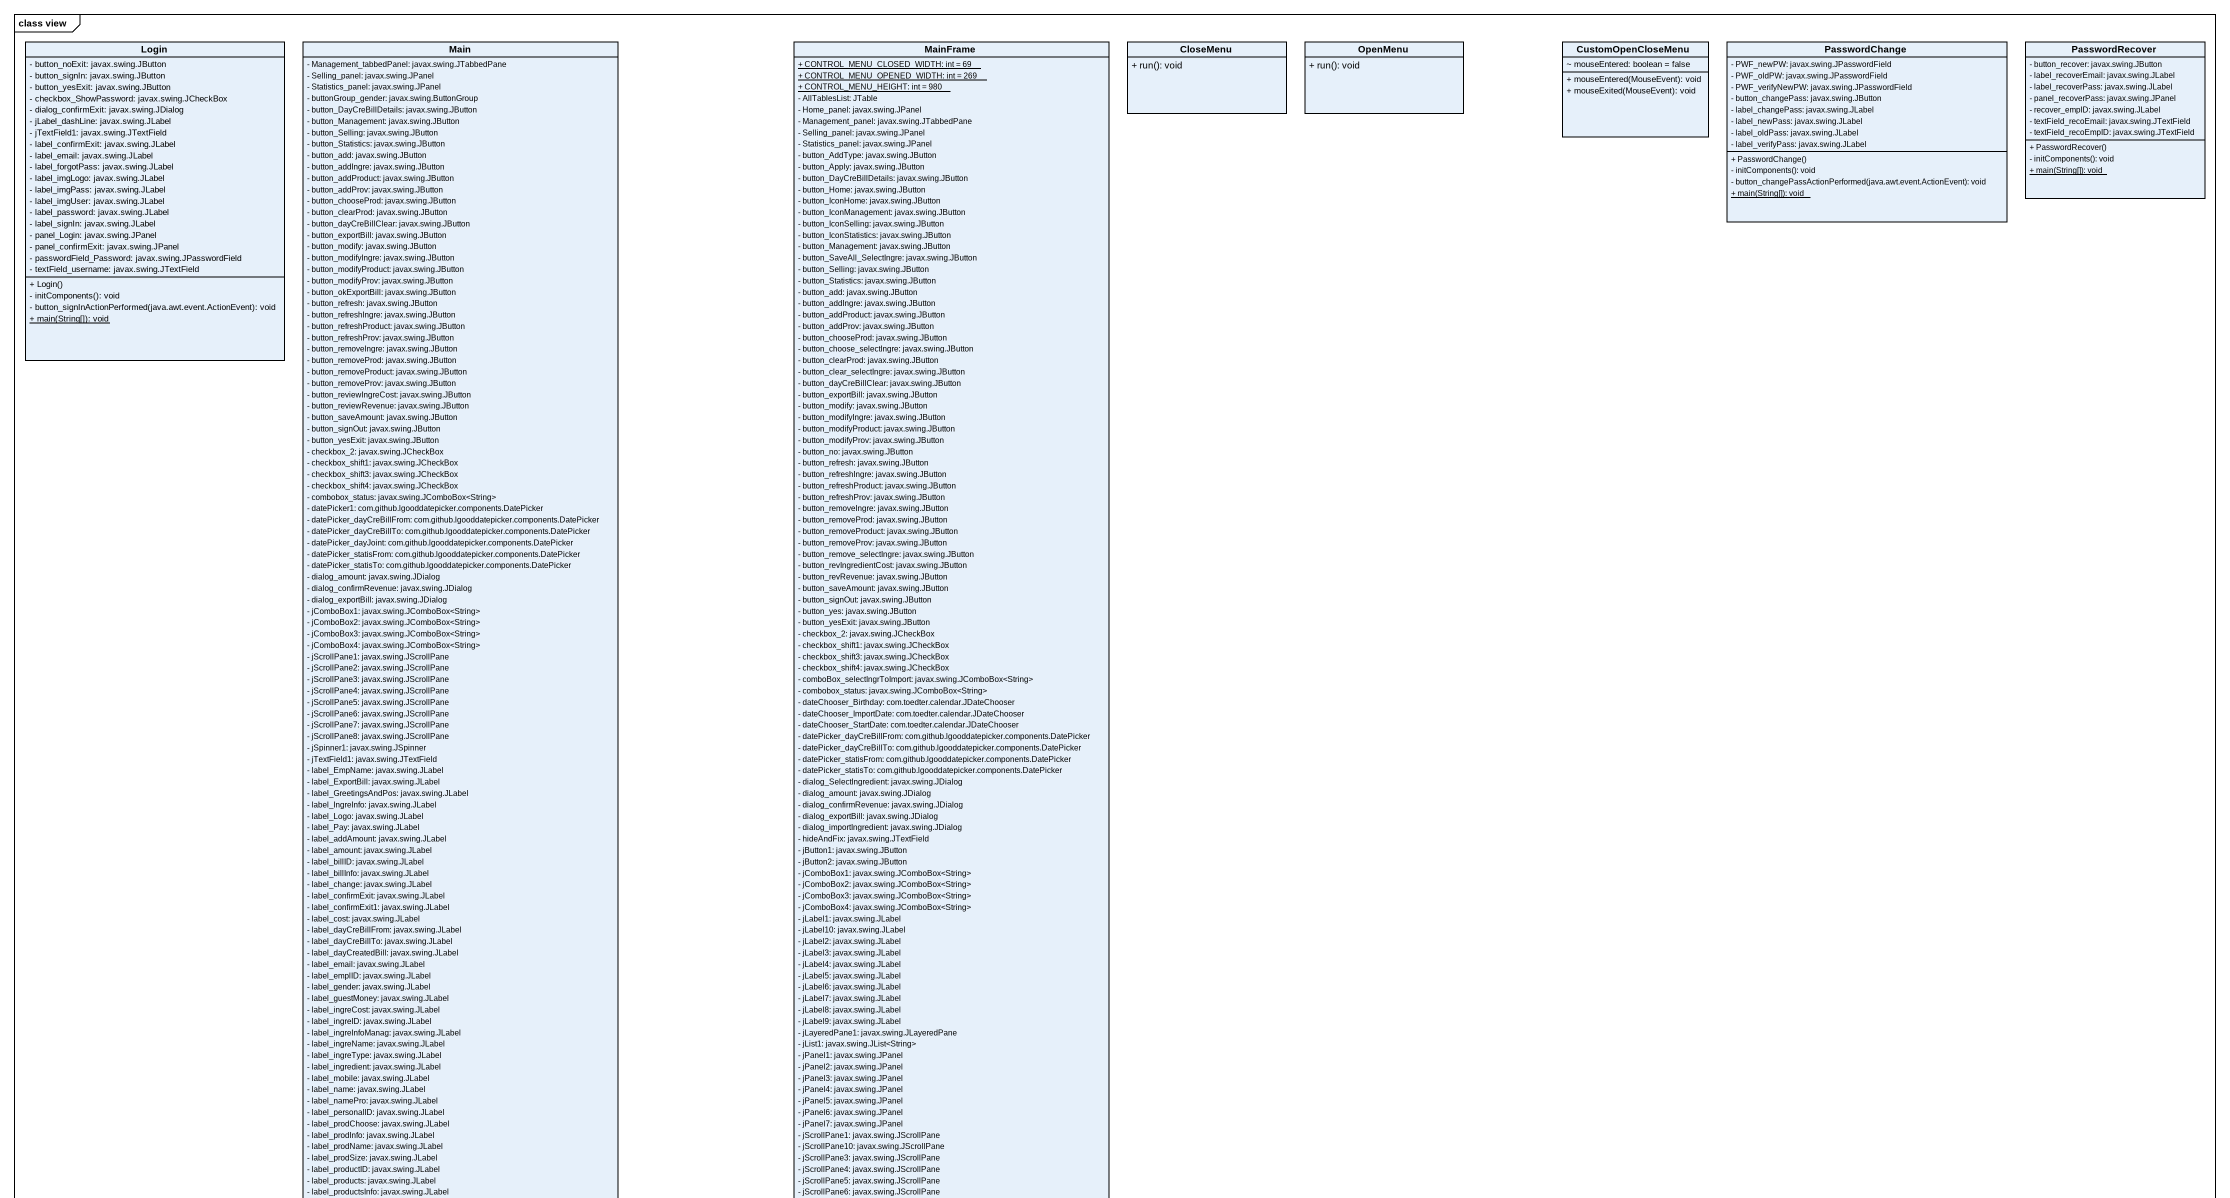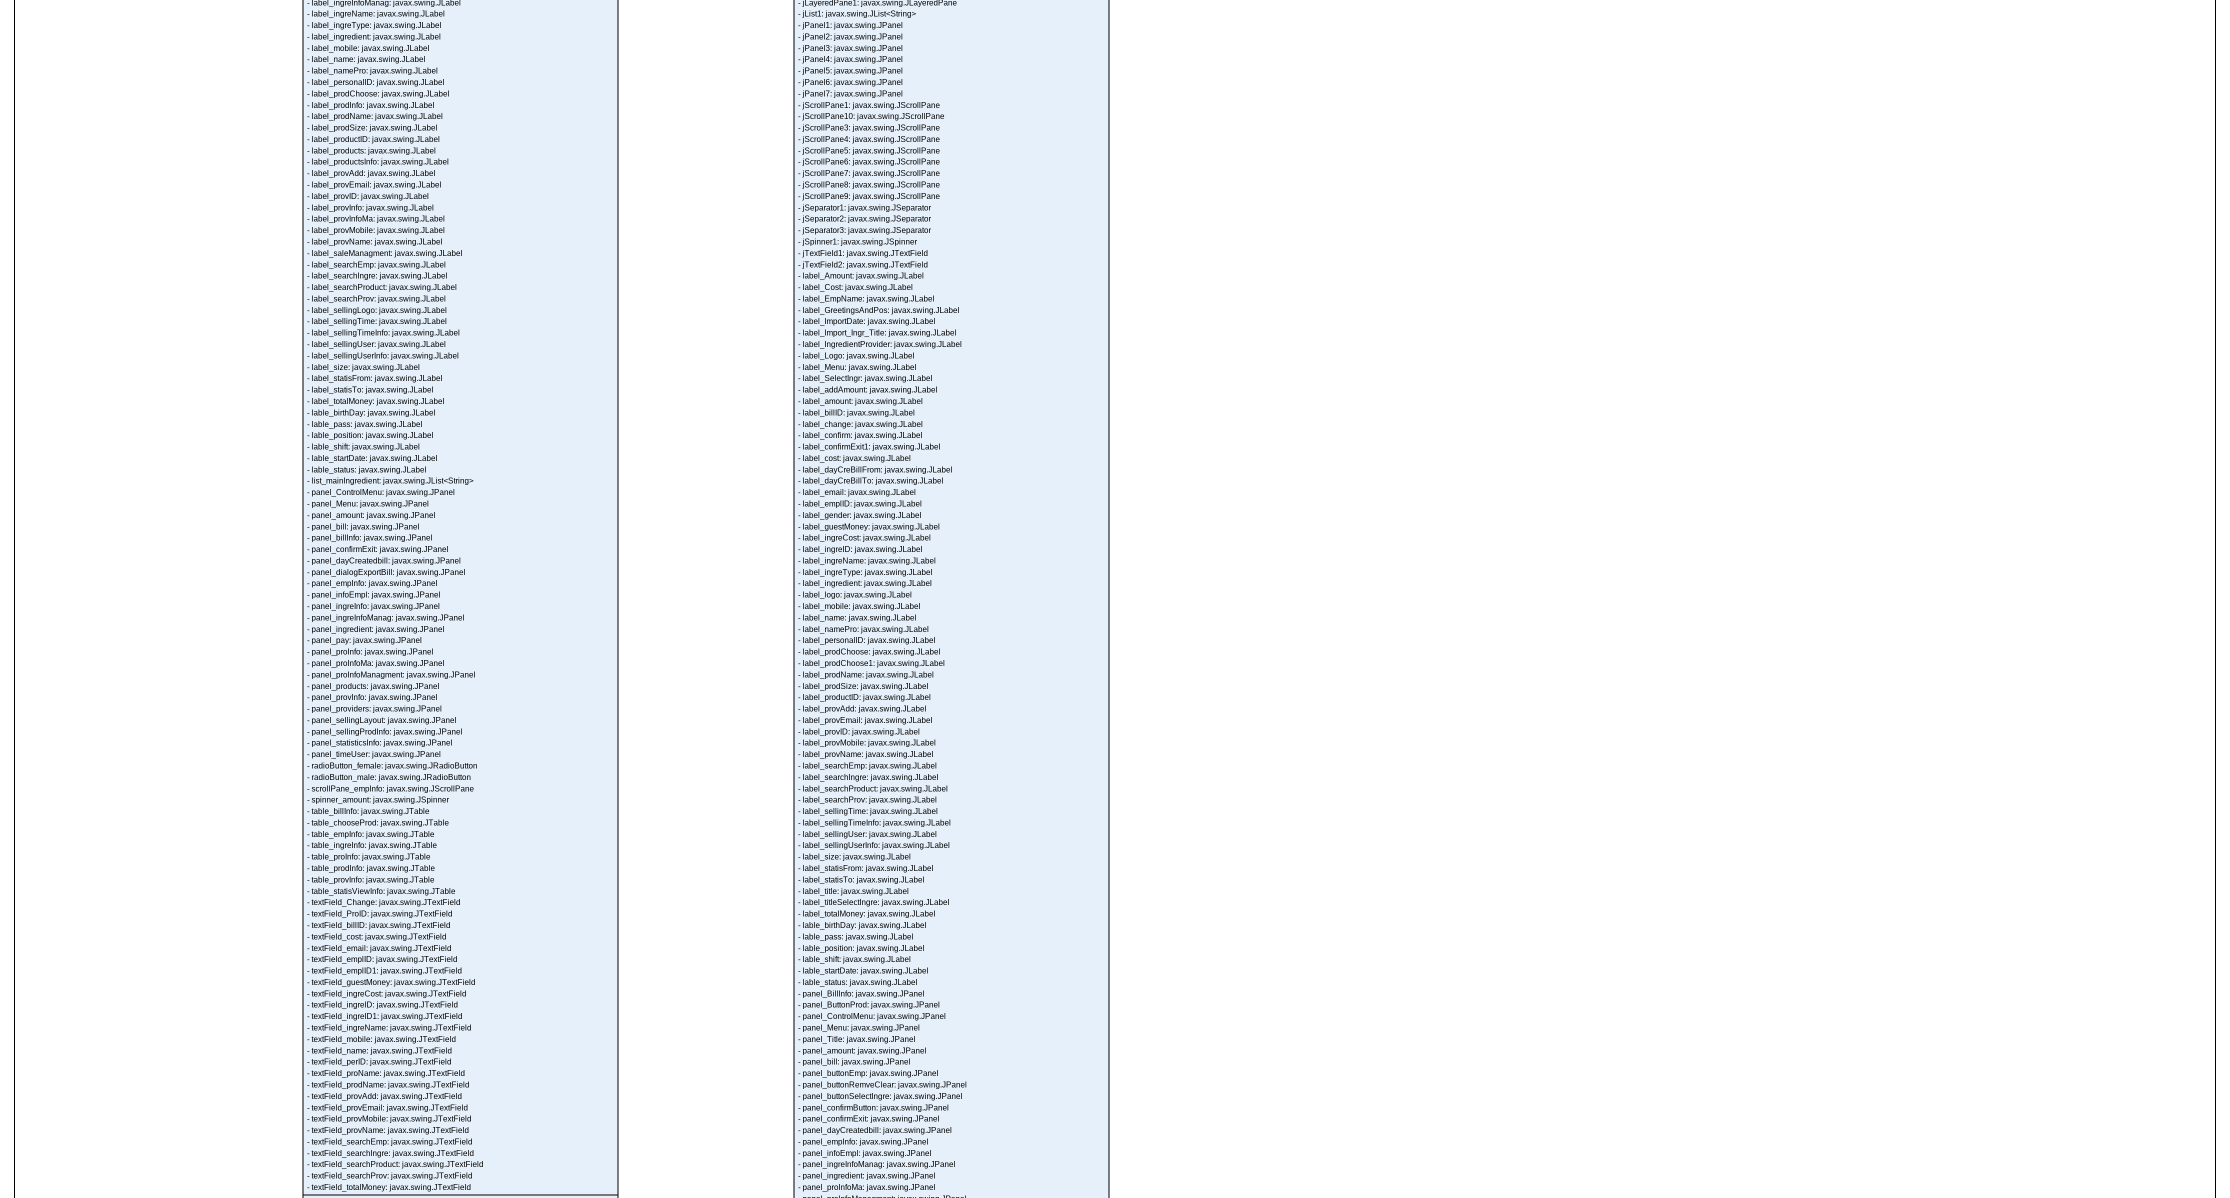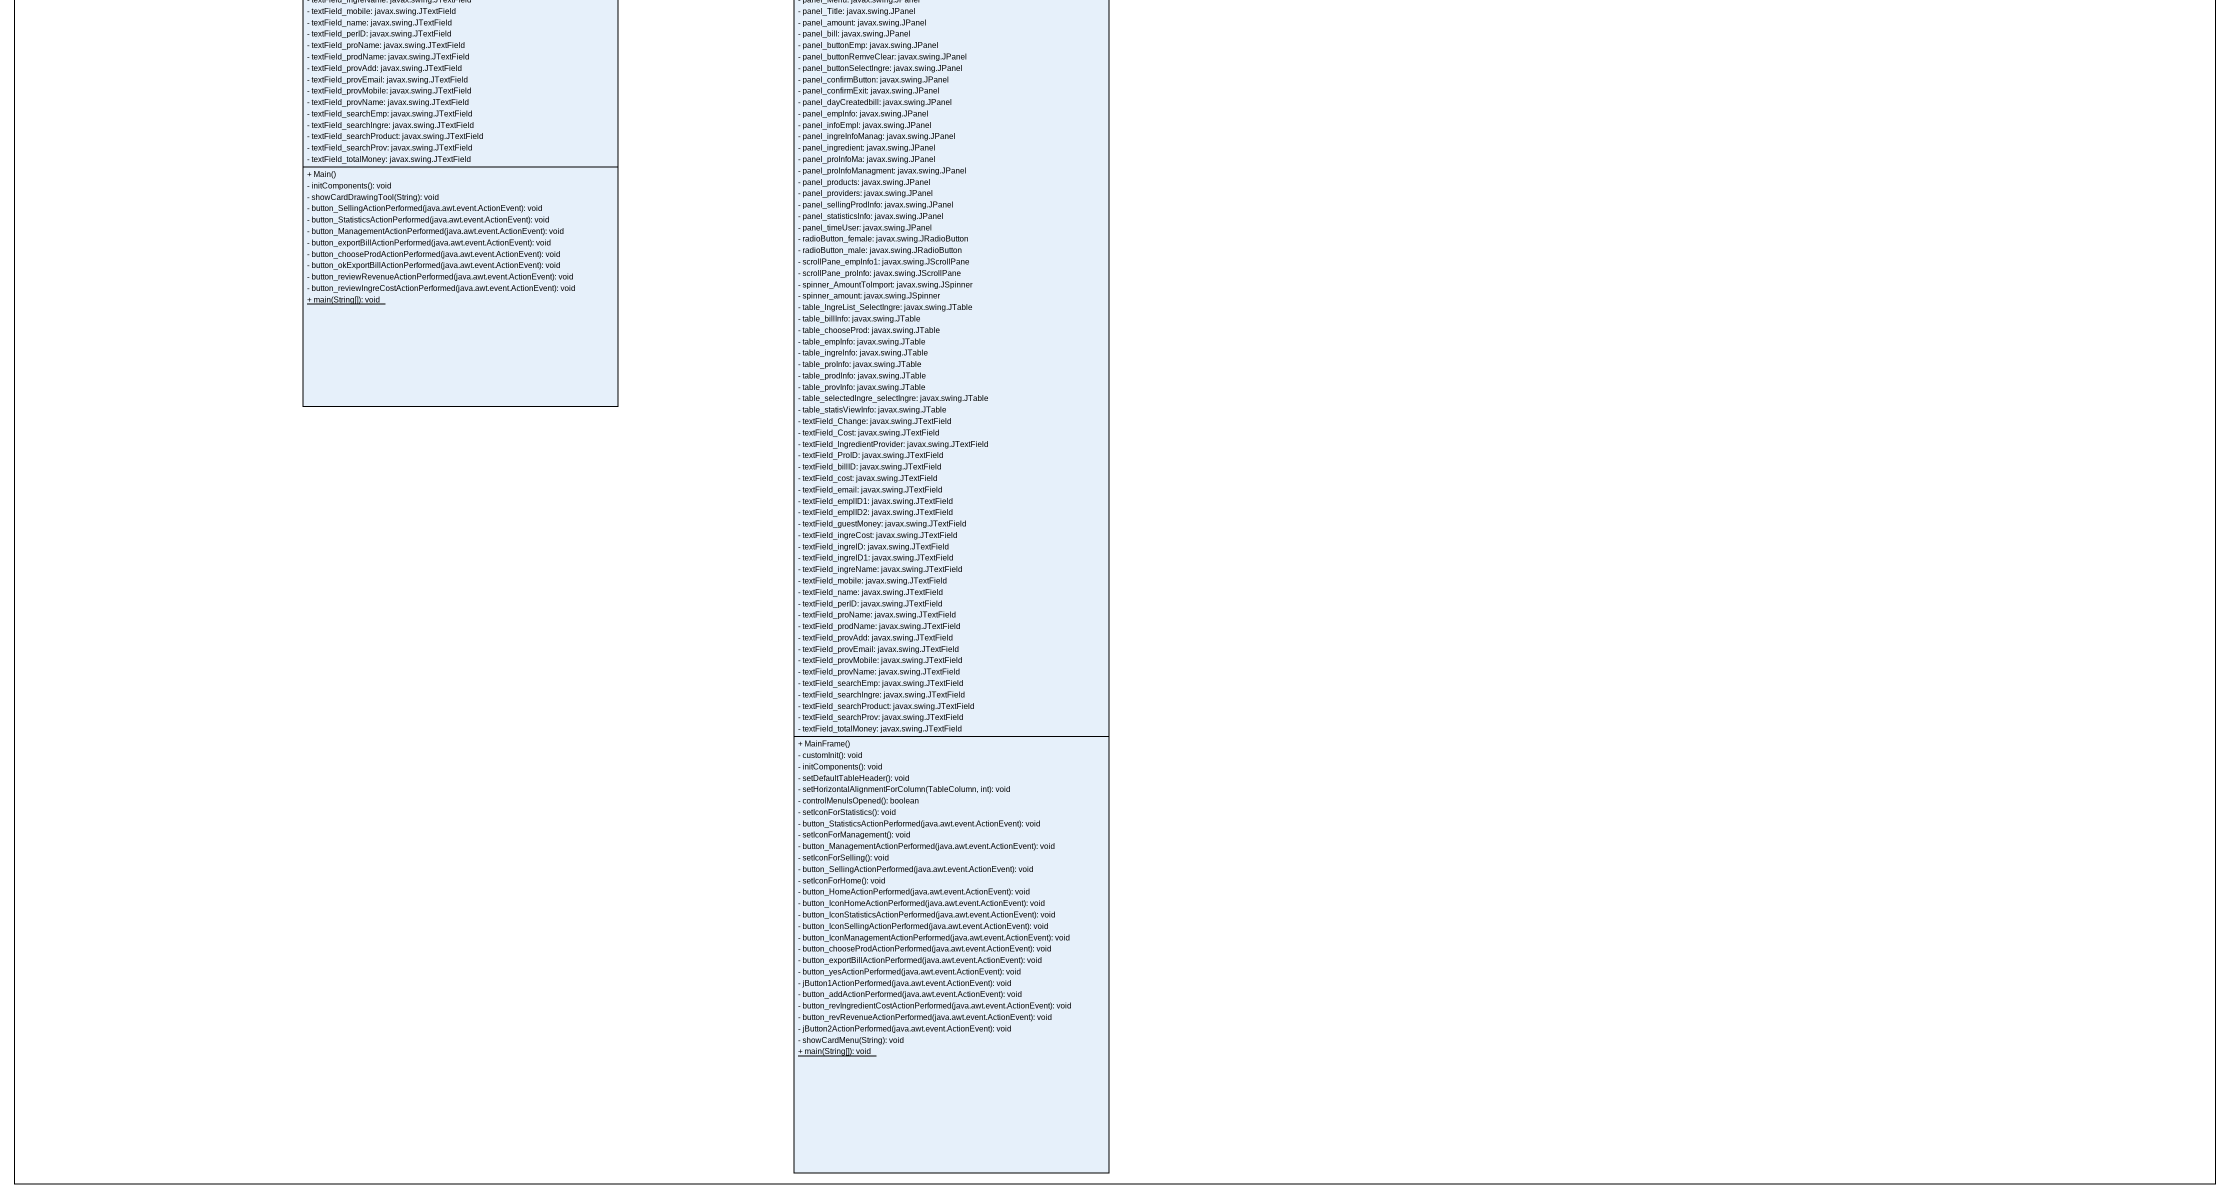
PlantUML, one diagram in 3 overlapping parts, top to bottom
@startuml
mainframe class view
hide circle
hide empty members
skinparam classAttributeIconSize 0
class Login {
  - button_noExit: javax.swing.JButton
  - button_signIn: javax.swing.JButton
  - button_yesExit: javax.swing.JButton
  - checkbox_ShowPassword: javax.swing.JCheckBox
  - dialog_confirmExit: javax.swing.JDialog
  - jLabel_dashLine: javax.swing.JLabel
  - jTextField1: javax.swing.JTextField
  - label_confirmExit: javax.swing.JLabel
  - label_email: javax.swing.JLabel
  - label_forgotPass: javax.swing.JLabel
  - label_imgLogo: javax.swing.JLabel
  - label_imgPass: javax.swing.JLabel
  - label_imgUser: javax.swing.JLabel
  - label_password: javax.swing.JLabel
  - label_signIn: javax.swing.JLabel
  - panel_Login: javax.swing.JPanel
  - panel_confirmExit: javax.swing.JPanel
  - passwordField_Password: javax.swing.JPasswordField
  - textField_username: javax.swing.JTextField
  + Login()
  - initComponents(): void
  - button_signInActionPerformed(java.awt.event.ActionEvent): void
  {static} + main(String[]): void
}
class Main {
  - Management_tabbedPanel: javax.swing.JTabbedPane
  - Selling_panel: javax.swing.JPanel
  - Statistics_panel: javax.swing.JPanel
  - buttonGroup_gender: javax.swing.ButtonGroup
  - button_DayCreBillDetails: javax.swing.JButton
  - button_Management: javax.swing.JButton
  - button_Selling: javax.swing.JButton
  - button_Statistics: javax.swing.JButton
  - button_add: javax.swing.JButton
  - button_addIngre: javax.swing.JButton
  - button_addProduct: javax.swing.JButton
  - button_addProv: javax.swing.JButton
  - button_chooseProd: javax.swing.JButton
  - button_clearProd: javax.swing.JButton
  - button_dayCreBillClear: javax.swing.JButton
  - button_exportBill: javax.swing.JButton
  - button_modify: javax.swing.JButton
  - button_modifyIngre: javax.swing.JButton
  - button_modifyProduct: javax.swing.JButton
  - button_modifyProv: javax.swing.JButton
  - button_okExportBill: javax.swing.JButton
  - button_refresh: javax.swing.JButton
  - button_refreshIngre: javax.swing.JButton
  - button_refreshProduct: javax.swing.JButton
  - button_refreshProv: javax.swing.JButton
  - button_removeIngre: javax.swing.JButton
  - button_removeProd: javax.swing.JButton
  - button_removeProduct: javax.swing.JButton
  - button_removeProv: javax.swing.JButton
  - button_reviewIngreCost: javax.swing.JButton
  - button_reviewRevenue: javax.swing.JButton
  - button_saveAmount: javax.swing.JButton
  - button_signOut: javax.swing.JButton
  - button_yesExit: javax.swing.JButton
  - checkbox_2: javax.swing.JCheckBox
  - checkbox_shift1: javax.swing.JCheckBox
  - checkbox_shift3: javax.swing.JCheckBox
  - checkbox_shift4: javax.swing.JCheckBox
  - combobox_status: javax.swing.JComboBox<String>
  - datePicker1: com.github.lgooddatepicker.components.DatePicker
  - datePicker_dayCreBillFrom: com.github.lgooddatepicker.components.DatePicker
  - datePicker_dayCreBillTo: com.github.lgooddatepicker.components.DatePicker
  - datePicker_dayJoint: com.github.lgooddatepicker.components.DatePicker
  - datePicker_statisFrom: com.github.lgooddatepicker.components.DatePicker
  - datePicker_statisTo: com.github.lgooddatepicker.components.DatePicker
  - dialog_amount: javax.swing.JDialog
  - dialog_confirmRevenue: javax.swing.JDialog
  - dialog_exportBill: javax.swing.JDialog
  - jComboBox1: javax.swing.JComboBox<String>
  - jComboBox2: javax.swing.JComboBox<String>
  - jComboBox3: javax.swing.JComboBox<String>
  - jComboBox4: javax.swing.JComboBox<String>
  - jScrollPane1: javax.swing.JScrollPane
  - jScrollPane2: javax.swing.JScrollPane
  - jScrollPane3: javax.swing.JScrollPane
  - jScrollPane4: javax.swing.JScrollPane
  - jScrollPane5: javax.swing.JScrollPane
  - jScrollPane6: javax.swing.JScrollPane
  - jScrollPane7: javax.swing.JScrollPane
  - jScrollPane8: javax.swing.JScrollPane
  - jSpinner1: javax.swing.JSpinner
  - jTextField1: javax.swing.JTextField
  - label_EmpName: javax.swing.JLabel
  - label_ExportBill: javax.swing.JLabel
  - label_GreetingsAndPos: javax.swing.JLabel
  - label_IngreInfo: javax.swing.JLabel
  - label_Logo: javax.swing.JLabel
  - label_Pay: javax.swing.JLabel
  - label_addAmount: javax.swing.JLabel
  - label_amount: javax.swing.JLabel
  - label_billID: javax.swing.JLabel
  - label_billInfo: javax.swing.JLabel
  - label_change: javax.swing.JLabel
  - label_confirmExit: javax.swing.JLabel
  - label_confirmExit1: javax.swing.JLabel
  - label_cost: javax.swing.JLabel
  - label_dayCreBillFrom: javax.swing.JLabel
  - label_dayCreBillTo: javax.swing.JLabel
  - label_dayCreatedBill: javax.swing.JLabel
  - label_email: javax.swing.JLabel
  - label_emplID: javax.swing.JLabel
  - label_gender: javax.swing.JLabel
  - label_guestMoney: javax.swing.JLabel
  - label_ingreCost: javax.swing.JLabel
  - label_ingreID: javax.swing.JLabel
  - label_ingreInfoManag: javax.swing.JLabel
  - label_ingreName: javax.swing.JLabel
  - label_ingreType: javax.swing.JLabel
  - label_ingredient: javax.swing.JLabel
  - label_mobile: javax.swing.JLabel
  - label_name: javax.swing.JLabel
  - label_namePro: javax.swing.JLabel
  - label_personalID: javax.swing.JLabel
  - label_prodChoose: javax.swing.JLabel
  - label_prodInfo: javax.swing.JLabel
  - label_prodName: javax.swing.JLabel
  - label_prodSize: javax.swing.JLabel
  - label_productID: javax.swing.JLabel
  - label_products: javax.swing.JLabel
  - label_productsInfo: javax.swing.JLabel
  - label_provAdd: javax.swing.JLabel
  - label_provEmail: javax.swing.JLabel
  - label_provID: javax.swing.JLabel
  - label_provInfo: javax.swing.JLabel
  - label_provInfoMa: javax.swing.JLabel
  - label_provMobile: javax.swing.JLabel
  - label_provName: javax.swing.JLabel
  - label_saleManagment: javax.swing.JLabel
  - label_searchEmp: javax.swing.JLabel
  - label_searchIngre: javax.swing.JLabel
  - label_searchProduct: javax.swing.JLabel
  - label_searchProv: javax.swing.JLabel
  - label_sellingLogo: javax.swing.JLabel
  - label_sellingTime: javax.swing.JLabel
  - label_sellingTimeInfo: javax.swing.JLabel
  - label_sellingUser: javax.swing.JLabel
  - label_sellingUserInfo: javax.swing.JLabel
  - label_size: javax.swing.JLabel
  - label_statisFrom: javax.swing.JLabel
  - label_statisTo: javax.swing.JLabel
  - label_totalMoney: javax.swing.JLabel
  - lable_birthDay: javax.swing.JLabel
  - lable_pass: javax.swing.JLabel
  - lable_position: javax.swing.JLabel
  - lable_shift: javax.swing.JLabel
  - lable_startDate: javax.swing.JLabel
  - lable_status: javax.swing.JLabel
  - list_mainIngredient: javax.swing.JList<String>
  - panel_ControlMenu: javax.swing.JPanel
  - panel_Menu: javax.swing.JPanel
  - panel_amount: javax.swing.JPanel
  - panel_bill: javax.swing.JPanel
  - panel_billInfo: javax.swing.JPanel
  - panel_confirmExit: javax.swing.JPanel
  - panel_dayCreatedbill: javax.swing.JPanel
  - panel_dialogExportBill: javax.swing.JPanel
  - panel_empInfo: javax.swing.JPanel
  - panel_infoEmpl: javax.swing.JPanel
  - panel_ingreInfo: javax.swing.JPanel
  - panel_ingreInfoManag: javax.swing.JPanel
  - panel_ingredient: javax.swing.JPanel
  - panel_pay: javax.swing.JPanel
  - panel_proInfo: javax.swing.JPanel
  - panel_proInfoMa: javax.swing.JPanel
  - panel_proInfoManagment: javax.swing.JPanel
  - panel_products: javax.swing.JPanel
  - panel_provInfo: javax.swing.JPanel
  - panel_providers: javax.swing.JPanel
  - panel_sellingLayout: javax.swing.JPanel
  - panel_sellingProdInfo: javax.swing.JPanel
  - panel_statisticsInfo: javax.swing.JPanel
  - panel_timeUser: javax.swing.JPanel
  - radioButton_female: javax.swing.JRadioButton
  - radioButton_male: javax.swing.JRadioButton
  - scrollPane_empInfo: javax.swing.JScrollPane
  - spinner_amount: javax.swing.JSpinner
  - table_billInfo: javax.swing.JTable
  - table_chooseProd: javax.swing.JTable
  - table_empInfo: javax.swing.JTable
  - table_ingreInfo: javax.swing.JTable
  - table_proInfo: javax.swing.JTable
  - table_prodInfo: javax.swing.JTable
  - table_provInfo: javax.swing.JTable
  - table_statisViewInfo: javax.swing.JTable
  - textField_Change: javax.swing.JTextField
  - textField_ProID: javax.swing.JTextField
  - textField_billID: javax.swing.JTextField
  - textField_cost: javax.swing.JTextField
  - textField_email: javax.swing.JTextField
  - textField_emplID: javax.swing.JTextField
  - textField_emplID1: javax.swing.JTextField
  - textField_guestMoney: javax.swing.JTextField
  - textField_ingreCost: javax.swing.JTextField
  - textField_ingreID: javax.swing.JTextField
  - textField_ingreID1: javax.swing.JTextField
  - textField_ingreName: javax.swing.JTextField
  - textField_mobile: javax.swing.JTextField
  - textField_name: javax.swing.JTextField
  - textField_perID: javax.swing.JTextField
  - textField_proName: javax.swing.JTextField
  - textField_prodName: javax.swing.JTextField
  - textField_provAdd: javax.swing.JTextField
  - textField_provEmail: javax.swing.JTextField
  - textField_provMobile: javax.swing.JTextField
  - textField_provName: javax.swing.JTextField
  - textField_searchEmp: javax.swing.JTextField
  - textField_searchIngre: javax.swing.JTextField
  - textField_searchProduct: javax.swing.JTextField
  - textField_searchProv: javax.swing.JTextField
  - textField_totalMoney: javax.swing.JTextField
  + Main()
  - initComponents(): void
  - showCardDrawingTool(String): void
  - button_SellingActionPerformed(java.awt.event.ActionEvent): void
  - button_StatisticsActionPerformed(java.awt.event.ActionEvent): void
  - button_ManagementActionPerformed(java.awt.event.ActionEvent): void
  - button_exportBillActionPerformed(java.awt.event.ActionEvent): void
  - button_chooseProdActionPerformed(java.awt.event.ActionEvent): void
  - button_okExportBillActionPerformed(java.awt.event.ActionEvent): void
  - button_reviewRevenueActionPerformed(java.awt.event.ActionEvent): void
  - button_reviewIngreCostActionPerformed(java.awt.event.ActionEvent): void
  {static} + main(String[]): void
}
class "MainFrame" as MainFrame_ {
  {static} + CONTROL_MENU_CLOSED_WIDTH: int = 69
  {static} + CONTROL_MENU_OPENED_WIDTH: int = 269
  {static} + CONTROL_MENU_HEIGHT: int = 980
  - AllTablesList: JTable
  - Home_panel: javax.swing.JPanel
  - Management_panel: javax.swing.JTabbedPane
  - Selling_panel: javax.swing.JPanel
  - Statistics_panel: javax.swing.JPanel
  - button_AddType: javax.swing.JButton
  - button_Apply: javax.swing.JButton
  - button_DayCreBillDetails: javax.swing.JButton
  - button_Home: javax.swing.JButton
  - button_IconHome: javax.swing.JButton
  - button_IconManagement: javax.swing.JButton
  - button_IconSelling: javax.swing.JButton
  - button_IconStatistics: javax.swing.JButton
  - button_Management: javax.swing.JButton
  - button_SaveAll_SelectIngre: javax.swing.JButton
  - button_Selling: javax.swing.JButton
  - button_Statistics: javax.swing.JButton
  - button_add: javax.swing.JButton
  - button_addIngre: javax.swing.JButton
  - button_addProduct: javax.swing.JButton
  - button_addProv: javax.swing.JButton
  - button_chooseProd: javax.swing.JButton
  - button_choose_selectIngre: javax.swing.JButton
  - button_clearProd: javax.swing.JButton
  - button_clear_selectIngre: javax.swing.JButton
  - button_dayCreBillClear: javax.swing.JButton
  - button_exportBill: javax.swing.JButton
  - button_modify: javax.swing.JButton
  - button_modifyIngre: javax.swing.JButton
  - button_modifyProduct: javax.swing.JButton
  - button_modifyProv: javax.swing.JButton
  - button_no: javax.swing.JButton
  - button_refresh: javax.swing.JButton
  - button_refreshIngre: javax.swing.JButton
  - button_refreshProduct: javax.swing.JButton
  - button_refreshProv: javax.swing.JButton
  - button_removeIngre: javax.swing.JButton
  - button_removeProd: javax.swing.JButton
  - button_removeProduct: javax.swing.JButton
  - button_removeProv: javax.swing.JButton
  - button_remove_selectIngre: javax.swing.JButton
  - button_revIngredientCost: javax.swing.JButton
  - button_revRevenue: javax.swing.JButton
  - button_saveAmount: javax.swing.JButton
  - button_signOut: javax.swing.JButton
  - button_yes: javax.swing.JButton
  - button_yesExit: javax.swing.JButton
  - checkbox_2: javax.swing.JCheckBox
  - checkbox_shift1: javax.swing.JCheckBox
  - checkbox_shift3: javax.swing.JCheckBox
  - checkbox_shift4: javax.swing.JCheckBox
  - comboBox_selectIngrToImport: javax.swing.JComboBox<String>
  - combobox_status: javax.swing.JComboBox<String>
  - dateChooser_Birthday: com.toedter.calendar.JDateChooser
  - dateChooser_ImportDate: com.toedter.calendar.JDateChooser
  - dateChooser_StartDate: com.toedter.calendar.JDateChooser
  - datePicker_dayCreBillFrom: com.github.lgooddatepicker.components.DatePicker
  - datePicker_dayCreBillTo: com.github.lgooddatepicker.components.DatePicker
  - datePicker_statisFrom: com.github.lgooddatepicker.components.DatePicker
  - datePicker_statisTo: com.github.lgooddatepicker.components.DatePicker
  - dialog_SelectIngredient: javax.swing.JDialog
  - dialog_amount: javax.swing.JDialog
  - dialog_confirmRevenue: javax.swing.JDialog
  - dialog_exportBill: javax.swing.JDialog
  - dialog_importIngredient: javax.swing.JDialog
  - hideAndFix: javax.swing.JTextField
  - jButton1: javax.swing.JButton
  - jButton2: javax.swing.JButton
  - jComboBox1: javax.swing.JComboBox<String>
  - jComboBox2: javax.swing.JComboBox<String>
  - jComboBox3: javax.swing.JComboBox<String>
  - jComboBox4: javax.swing.JComboBox<String>
  - jLabel1: javax.swing.JLabel
  - jLabel10: javax.swing.JLabel
  - jLabel2: javax.swing.JLabel
  - jLabel3: javax.swing.JLabel
  - jLabel4: javax.swing.JLabel
  - jLabel5: javax.swing.JLabel
  - jLabel6: javax.swing.JLabel
  - jLabel7: javax.swing.JLabel
  - jLabel8: javax.swing.JLabel
  - jLabel9: javax.swing.JLabel
  - jLayeredPane1: javax.swing.JLayeredPane
  - jList1: javax.swing.JList<String>
  - jPanel1: javax.swing.JPanel
  - jPanel2: javax.swing.JPanel
  - jPanel3: javax.swing.JPanel
  - jPanel4: javax.swing.JPanel
  - jPanel5: javax.swing.JPanel
  - jPanel6: javax.swing.JPanel
  - jPanel7: javax.swing.JPanel
  - jScrollPane1: javax.swing.JScrollPane
  - jScrollPane10: javax.swing.JScrollPane
  - jScrollPane3: javax.swing.JScrollPane
  - jScrollPane4: javax.swing.JScrollPane
  - jScrollPane5: javax.swing.JScrollPane
  - jScrollPane6: javax.swing.JScrollPane
  - jScrollPane7: javax.swing.JScrollPane
  - jScrollPane8: javax.swing.JScrollPane
  - jScrollPane9: javax.swing.JScrollPane
  - jSeparator1: javax.swing.JSeparator
  - jSeparator2: javax.swing.JSeparator
  - jSeparator3: javax.swing.JSeparator
  - jSpinner1: javax.swing.JSpinner
  - jTextField1: javax.swing.JTextField
  - jTextField2: javax.swing.JTextField
  - label_Amount: javax.swing.JLabel
  - label_Cost: javax.swing.JLabel
  - label_EmpName: javax.swing.JLabel
  - label_GreetingsAndPos: javax.swing.JLabel
  - label_ImportDate: javax.swing.JLabel
  - label_Import_Ingr_Title: javax.swing.JLabel
  - label_IngredientProvider: javax.swing.JLabel
  - label_Logo: javax.swing.JLabel
  - label_Menu: javax.swing.JLabel
  - label_SelectIngr: javax.swing.JLabel
  - label_addAmount: javax.swing.JLabel
  - label_amount: javax.swing.JLabel
  - label_billID: javax.swing.JLabel
  - label_change: javax.swing.JLabel
  - label_confirm: javax.swing.JLabel
  - label_confirmExit1: javax.swing.JLabel
  - label_cost: javax.swing.JLabel
  - label_dayCreBillFrom: javax.swing.JLabel
  - label_dayCreBillTo: javax.swing.JLabel
  - label_email: javax.swing.JLabel
  - label_emplID: javax.swing.JLabel
  - label_gender: javax.swing.JLabel
  - label_guestMoney: javax.swing.JLabel
  - label_ingreCost: javax.swing.JLabel
  - label_ingreID: javax.swing.JLabel
  - label_ingreName: javax.swing.JLabel
  - label_ingreType: javax.swing.JLabel
  - label_ingredient: javax.swing.JLabel
  - label_logo: javax.swing.JLabel
  - label_mobile: javax.swing.JLabel
  - label_name: javax.swing.JLabel
  - label_namePro: javax.swing.JLabel
  - label_personalID: javax.swing.JLabel
  - label_prodChoose: javax.swing.JLabel
  - label_prodChoose1: javax.swing.JLabel
  - label_prodName: javax.swing.JLabel
  - label_prodSize: javax.swing.JLabel
  - label_productID: javax.swing.JLabel
  - label_provAdd: javax.swing.JLabel
  - label_provEmail: javax.swing.JLabel
  - label_provID: javax.swing.JLabel
  - label_provMobile: javax.swing.JLabel
  - label_provName: javax.swing.JLabel
  - label_searchEmp: javax.swing.JLabel
  - label_searchIngre: javax.swing.JLabel
  - label_searchProduct: javax.swing.JLabel
  - label_searchProv: javax.swing.JLabel
  - label_sellingTime: javax.swing.JLabel
  - label_sellingTimeInfo: javax.swing.JLabel
  - label_sellingUser: javax.swing.JLabel
  - label_sellingUserInfo: javax.swing.JLabel
  - label_size: javax.swing.JLabel
  - label_statisFrom: javax.swing.JLabel
  - label_statisTo: javax.swing.JLabel
  - label_title: javax.swing.JLabel
  - label_titleSelectIngre: javax.swing.JLabel
  - label_totalMoney: javax.swing.JLabel
  - lable_birthDay: javax.swing.JLabel
  - lable_pass: javax.swing.JLabel
  - lable_position: javax.swing.JLabel
  - lable_shift: javax.swing.JLabel
  - lable_startDate: javax.swing.JLabel
  - lable_status: javax.swing.JLabel
  - panel_BillInfo: javax.swing.JPanel
  - panel_ButtonProd: javax.swing.JPanel
  - panel_ControlMenu: javax.swing.JPanel
  - panel_Menu: javax.swing.JPanel
  - panel_Title: javax.swing.JPanel
  - panel_amount: javax.swing.JPanel
  - panel_bill: javax.swing.JPanel
  - panel_buttonEmp: javax.swing.JPanel
  - panel_buttonRemveClear: javax.swing.JPanel
  - panel_buttonSelectIngre: javax.swing.JPanel
  - panel_confirmButton: javax.swing.JPanel
  - panel_confirmExit: javax.swing.JPanel
  - panel_dayCreatedbill: javax.swing.JPanel
  - panel_empInfo: javax.swing.JPanel
  - panel_infoEmpl: javax.swing.JPanel
  - panel_ingreInfoManag: javax.swing.JPanel
  - panel_ingredient: javax.swing.JPanel
  - panel_proInfoMa: javax.swing.JPanel
  - panel_proInfoManagment: javax.swing.JPanel
  - panel_products: javax.swing.JPanel
  - panel_providers: javax.swing.JPanel
  - panel_sellingProdInfo: javax.swing.JPanel
  - panel_statisticsInfo: javax.swing.JPanel
  - panel_timeUser: javax.swing.JPanel
  - radioButton_female: javax.swing.JRadioButton
  - radioButton_male: javax.swing.JRadioButton
  - scrollPane_empInfo1: javax.swing.JScrollPane
  - scrollPane_proInfo: javax.swing.JScrollPane
  - spinner_AmountToImport: javax.swing.JSpinner
  - spinner_amount: javax.swing.JSpinner
  - table_IngreList_SelectIngre: javax.swing.JTable
  - table_billInfo: javax.swing.JTable
  - table_chooseProd: javax.swing.JTable
  - table_empInfo: javax.swing.JTable
  - table_ingreInfo: javax.swing.JTable
  - table_proInfo: javax.swing.JTable
  - table_prodInfo: javax.swing.JTable
  - table_provInfo: javax.swing.JTable
  - table_selectedIngre_selectIngre: javax.swing.JTable
  - table_statisViewInfo: javax.swing.JTable
  - textField_Change: javax.swing.JTextField
  - textField_Cost: javax.swing.JTextField
  - textField_IngredientProvider: javax.swing.JTextField
  - textField_ProID: javax.swing.JTextField
  - textField_billID: javax.swing.JTextField
  - textField_cost: javax.swing.JTextField
  - textField_email: javax.swing.JTextField
  - textField_emplID1: javax.swing.JTextField
  - textField_emplID2: javax.swing.JTextField
  - textField_guestMoney: javax.swing.JTextField
  - textField_ingreCost: javax.swing.JTextField
  - textField_ingreID: javax.swing.JTextField
  - textField_ingreID1: javax.swing.JTextField
  - textField_ingreName: javax.swing.JTextField
  - textField_mobile: javax.swing.JTextField
  - textField_name: javax.swing.JTextField
  - textField_perID: javax.swing.JTextField
  - textField_proName: javax.swing.JTextField
  - textField_prodName: javax.swing.JTextField
  - textField_provAdd: javax.swing.JTextField
  - textField_provEmail: javax.swing.JTextField
  - textField_provMobile: javax.swing.JTextField
  - textField_provName: javax.swing.JTextField
  - textField_searchEmp: javax.swing.JTextField
  - textField_searchIngre: javax.swing.JTextField
  - textField_searchProduct: javax.swing.JTextField
  - textField_searchProv: javax.swing.JTextField
  - textField_totalMoney: javax.swing.JTextField
  + MainFrame()
  - customInit(): void
  - initComponents(): void
  - setDefaultTableHeader(): void
  - setHorizontalAlignmentForColumn(TableColumn, int): void
  - controlMenuIsOpened(): boolean
  - setIconForStatistics(): void
  - button_StatisticsActionPerformed(java.awt.event.ActionEvent): void
  - setIconForManagement(): void
  - button_ManagementActionPerformed(java.awt.event.ActionEvent): void
  - setIconForSelling(): void
  - button_SellingActionPerformed(java.awt.event.ActionEvent): void
  - setIconForHome(): void
  - button_HomeActionPerformed(java.awt.event.ActionEvent): void
  - button_IconHomeActionPerformed(java.awt.event.ActionEvent): void
  - button_IconStatisticsActionPerformed(java.awt.event.ActionEvent): void
  - button_IconSellingActionPerformed(java.awt.event.ActionEvent): void
  - button_IconManagementActionPerformed(java.awt.event.ActionEvent): void
  - button_chooseProdActionPerformed(java.awt.event.ActionEvent): void
  - button_exportBillActionPerformed(java.awt.event.ActionEvent): void
  - button_yesActionPerformed(java.awt.event.ActionEvent): void
  - jButton1ActionPerformed(java.awt.event.ActionEvent): void
  - button_addActionPerformed(java.awt.event.ActionEvent): void
  - button_revIngredientCostActionPerformed(java.awt.event.ActionEvent): void
  - button_revRevenueActionPerformed(java.awt.event.ActionEvent): void
  - jButton2ActionPerformed(java.awt.event.ActionEvent): void
  - showCardMenu(String): void
  {static} + main(String[]): void
}
class CloseMenu {
  + run(): void
}
class OpenMenu {
  + run(): void
}
class CustomOpenCloseMenu {
  ~ mouseEntered: boolean = false
  + mouseEntered(MouseEvent): void
  + mouseExited(MouseEvent): void
}
class PasswordChange {
  - PWF_newPW: javax.swing.JPasswordField
  - PWF_oldPW: javax.swing.JPasswordField
  - PWF_verifyNewPW: javax.swing.JPasswordField
  - button_changePass: javax.swing.JButton
  - label_changePass: javax.swing.JLabel
  - label_newPass: javax.swing.JLabel
  - label_oldPass: javax.swing.JLabel
  - label_verifyPass: javax.swing.JLabel
  + PasswordChange()
  - initComponents(): void
  - button_changePassActionPerformed(java.awt.event.ActionEvent): void
  {static} + main(String[]): void
}
class PasswordRecover {
  - button_recover: javax.swing.JButton
  - label_recoverEmail: javax.swing.JLabel
  - label_recoverPass: javax.swing.JLabel
  - panel_recoverPass: javax.swing.JPanel
  - recover_empID: javax.swing.JLabel
  - textField_recoEmail: javax.swing.JTextField
  - textField_recoEmpID: javax.swing.JTextField
  + PasswordRecover()
  - initComponents(): void
  {static} + main(String[]): void
}
@enduml
